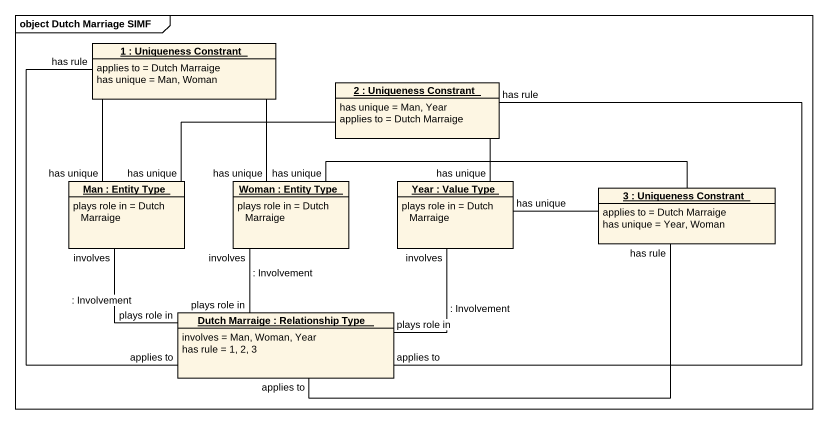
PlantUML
@startuml
mainframe object Dutch Marriage SIMF
hide circle
hide empty members
object "1 : Uniqueness Constrant" as o1 {
  applies to = Dutch Marraige
  has unique = Man, Woman
}
object "2 : Uniqueness Constrant" as o2 {
  has unique = Man, Year
  applies to = Dutch Marraige
}
object "Man : Entity Type" as Man {
  plays role in = Dutch Marraige
}
object "Woman : Entity Type" as Woman {
  plays role in = Dutch Marraige
}
object "Year : Value Type" as Year {
  plays role in = Dutch Marraige
}
object "3 : Uniqueness Constrant" as o3 {
  applies to = Dutch Marraige
  has unique = Year, Woman
}
object "Dutch Marraige : Relationship Type" as Dutch_Marraige {
  involves = Man, Woman, Year
  has rule = 1, 2, 3
}
o1 -- Man : has unique
o1 -- Woman : has unique
o1 -- Dutch_Marraige : has rule\napplies to
o2 -left- Man : has unique
o2 -- Year : has unique
o2 -- Dutch_Marraige : has rule\napplies to
o3 -left- Woman : has unique
o3 -left- Year : has unique
o3 -left- Dutch_Marraige : has rule\napplies to
Dutch_Marraige -up- Man : involves\n: Involvement\nplays role in
Dutch_Marraige -up- Woman : involves\n: Involvement\nplays role in
Dutch_Marraige -up- Year : involves\n: Involvement\nplays role in
@enduml
